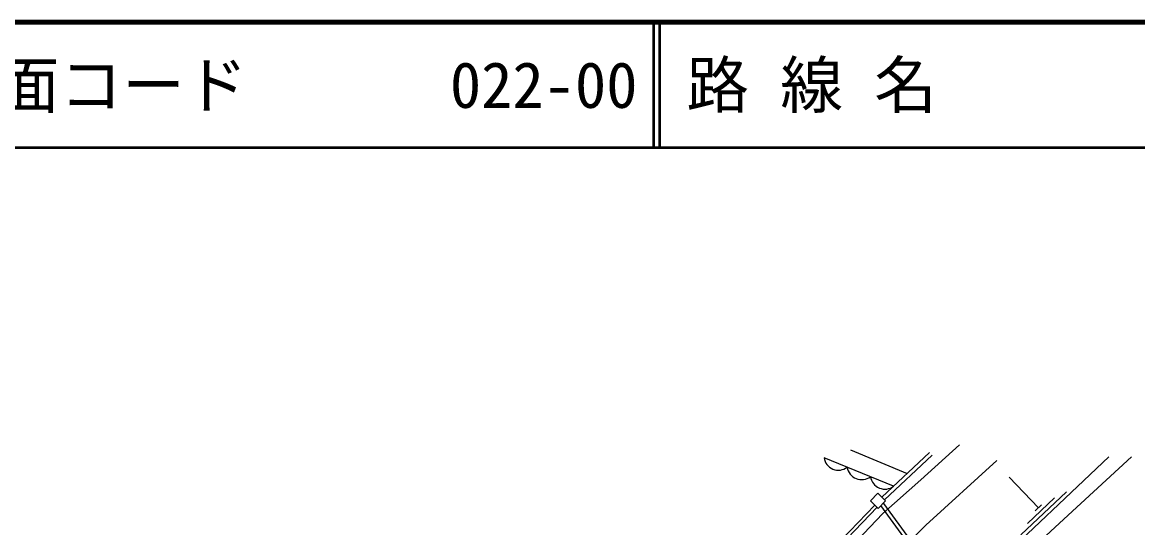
# Model space of a CAD drawing. Units: millimetres at full size, sheet at 1:1000; details may follow other scales. Extents: x 40000 to 680000, y 20000 to 380000.
# Drawn here: x 127407 to 216388, y 339660 to 380000 of the extents above; entities that cross this region are included whole.
import ezdxf
from ezdxf.enums import TextEntityAlignment as Align

# ---------------------------------------------------------------- set-up
doc = ezdxf.new("R2010")
doc.units = ezdxf.units.MM
doc.header["$LTSCALE"] = 1000
doc.linetypes.add('DASHED', pattern=[7.5, 6, -1.5])
for name, color, linetype, lineweight in [('M-BGD', 7, 'Continuous', 25), ('M-TTL', 2, 'Continuous', 140), ('M-TTL-LINE', 7, 'Continuous', 50)]:
    doc.layers.add(name, color=color, linetype=linetype, lineweight=lineweight)
doc.layers.add('M-TTL-TXT', color=7, linetype='Continuous')
doc.styles.add('ＭＳ ゴシック', font='')
doc.styles.get('ＭＳ ゴシック').set_extended_font_data('MS Gothic')

msp = doc.modelspace()

# ---------------------------------------------------------------- linework, layer by layer
at = {"layer": 'M-BGD'}
for p, q in [((196920, 342975), (191367, 345248)), ((193478, 345872), (198005, 343995)), ((195987, 342098), (199790, 345673)), ((196202, 341889), (199996, 345454)), ((208470, 341239), (206146, 343686)), ((207070, 339083), (210696, 342525)), ((207588, 339989), (209764, 342054)), ((208216, 340998), (208724, 341480))]:
    msp.add_line(p, q, dxfattribs=at)
at = {"layer": 'M-BGD', "linetype": 'DASHED'}
for p, q in [((195860, 341422), (198055, 338429)), ((196102, 341599), (198267, 338644))]:
    msp.add_line(p, q, dxfattribs=at)
at = {"layer": 'M-BGD'}
for points in [[(176605, 322699), (178126, 323114), (178950, 323667), (183279, 327321), (192994, 337583), (196065, 340802), (199090, 343491), (202174, 346283)], [(141157, 272650), (147997, 278242), (157936, 287930), (165509, 295993), (169923, 300660), (175594, 307973), (177459, 310168), (180466, 313276), (188525, 320264), (193346, 324669), (199510, 330897), (204601, 336326), (214079, 345324)], [(142137, 271607), (148593, 276932), (152726, 281051), (160022, 288544), (166007, 294677), (171485, 300299), (174300, 304187), (177897, 308741), (181211, 312317), (189480, 319320), (194209, 323676), (198841, 328425), (202477, 332457), (205542, 335778), (210834, 340649), (215895, 345322)], [(138195, 275803), (145388, 282638), (155022, 293492), (161202, 300434), (168720, 308863), (174597, 315489), (179283, 320186), (184958, 325213), (193569, 333903), (199481, 339868), (205143, 345033)], [(169747, 315285), (176549, 323014), (181983, 327375), (190097, 335913), (195413, 341470)], [(169926, 315111), (176722, 322833), (182152, 327190), (190278, 335740), (195592, 341296)]]:
    msp.add_lwpolyline(points, dxfattribs=at)
msp.add_lwpolyline([(195685, 341206), (196278, 341815), (195668, 342408), (195076, 341798)], close=True, dxfattribs=at)
for centre in [(192516, 345414), (194366, 344657), (196217, 343899)]:
    msp.add_arc(centre, 1160, 188.22126, 307.25089, dxfattribs=at)
at = {"layer": 'M-TTL'}
msp.add_line((680000, 380000), (40000, 380000), dxfattribs=at)
at = {"layer": 'M-TTL-LINE'}
for p, q in [((177750, 380000), (177750, 370000)), ((178250, 380000), (178250, 370000)), ((40000, 370000), (680000, 370000))]:
    msp.add_line(p, q, dxfattribs=at)

# ---------------------------------------------------------------- texts
at = {"layer": 'M-TTL-TXT', "style": 'ＭＳ ゴシック'}
for s, p in [('路 線 名', (180380, 375000)), ('図面コード', (120380, 375000)), ('022-00', (161521, 375000))]:
    msp.add_text(s, height=3666, dxfattribs=at).set_placement(p, align=Align.MIDDLE_LEFT)

doc.saveas('drawing.dxf')
